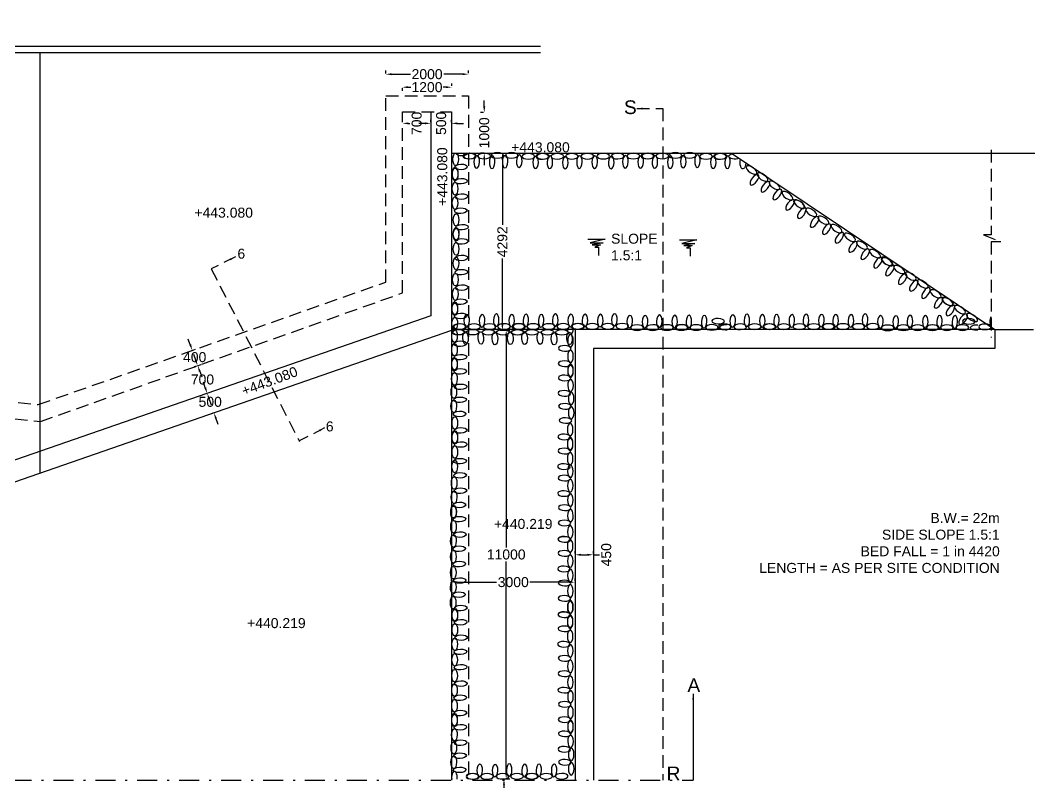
# Model space of a CAD drawing. Header units: metres. Extents: x 450 to 1815, y 479 to 860.
# Drawn here: x 1712.8 to 1763.6, y 744.1 to 782.3 of the extents above; entities that cross this region are included whole.
import ezdxf

# ---------------------------------------------------------------- set-up
doc = ezdxf.new("R2010")
doc.units = ezdxf.units.M
doc.header["$MEASUREMENT"] = 0
doc.linetypes.add('DASHDOT', pattern=[1, 0.5, -0.25, 0, -0.25])
doc.linetypes.add('HIDDEN', pattern=[9.525, 6.35, -3.175])
for name, color, linetype in [('DIMENSION', 255, 'Continuous'), ('DRAWING', 7, 'Continuous'), ('TEXT', 255, 'Continuous')]:
    doc.layers.add(name, color=color, linetype=linetype)
doc.styles.get("Standard").update_dxf_attribs({"font": 'arial.ttf'})
doc.dimstyles.get("Standard").update_dxf_attribs({"dimtxt": 0.5, "dimasz": 0.3, "dimexe": 0.18, "dimexo": 0.0625, "dimgap": 0.09, "dimtad": 0, "dimtih": 1, "dimtoh": 1, "dimdec": 4, "dimzin": 0, "dimdsep": 46, "dimtxsty": 'Standard', "dimcen": 0.09, "dimadec": 0, "dimazin": 0, "dimtfac": 1, "dimtdec": 4, "dimtofl": 0, "dimtmove": 0, "dimatfit": 3, "dimfxl": 1, "dimtolj": 1, "dimtzin": 0, "dimarcsym": 0})

# ---------------------------------------------------------------- blocks, each defined once
blk = doc.blocks.new('*D159')
at = {"layer": 'Defpoints', "color": 0, "ltscale": 0.1, "transparency": 16777216}
for p in [(1734.356, 754.161), (1740.546, 754.161), (1740.546, 754.161)]:
    blk.add_point(p, dxfattribs=at)
at = {"layer": 'DIMENSION', "color": 0, "lineweight": -2, "ltscale": 0.1, "transparency": 16777216}
for p, q in [((1734.356, 754.224), (1734.356, 754.341)), ((1740.546, 754.224), (1740.546, 754.341)), ((1734.656, 754.161), (1736.615, 754.161)), ((1740.246, 754.161), (1738.286, 754.161))]:
    blk.add_line(p, q, dxfattribs=at)
at = {"layer": 'DIMENSION', "color": 0, "ltscale": 0.1, "transparency": 16777216}
for points in [[(1734.656, 754.211), (1734.656, 754.111), (1734.356, 754.161)], [(1740.246, 754.211), (1740.246, 754.111), (1740.546, 754.161)]]:
    blk.add_solid(points, dxfattribs=at)
at = {"layer": 'DIMENSION', "color": 0, "ltscale": 0.1, "transparency": 16777216, "insert": (1737.451, 754.161), "char_height": 0.5, "attachment_point": 5}
blk.add_mtext('\\A1;3000', dxfattribs=at)
blk = doc.blocks.new('*D160')
at = {"layer": 'Defpoints', "color": 0, "ltscale": 0.1, "transparency": 16777216}
for p in [(1740.546, 755.532), (1741.465, 755.532), (1741.465, 755.532)]:
    blk.add_point(p, dxfattribs=at)
at = {"layer": 'DIMENSION', "color": 0, "lineweight": -2, "ltscale": 0.1, "transparency": 16777216}
for p, q in [((1740.546, 755.594), (1740.546, 755.712)), ((1741.465, 755.594), (1741.465, 755.712)), ((1740.846, 755.532), (1741.165, 755.532)), ((1741.465, 755.532), (1741.765, 755.532))]:
    blk.add_line(p, q, dxfattribs=at)
at = {"layer": 'DIMENSION', "color": 0, "ltscale": 0.1, "transparency": 16777216}
for points in [[(1740.846, 755.582), (1740.846, 755.482), (1740.546, 755.532)], [(1741.165, 755.582), (1741.165, 755.482), (1741.465, 755.532)]]:
    blk.add_solid(points, dxfattribs=at)
at = {"layer": 'DIMENSION', "color": 0, "ltscale": 0.1, "transparency": 16777216, "insert": (1742.11, 755.532), "char_height": 0.5, "attachment_point": 5, "rotation": 90}
blk.add_mtext('\\A1;450', dxfattribs=at)
blk = doc.blocks.new('*D161')
at = {"layer": 'Defpoints', "color": 0, "ltscale": 0.1, "transparency": 16777216}
for p in [(1736.709, 766.777), (1736.763, 744.312), (1737.096, 744.312)]:
    blk.add_point(p, dxfattribs=at)
at = {"layer": 'DIMENSION', "color": 0, "lineweight": -2, "ltscale": 0.1, "transparency": 16777216}
for p, q in [((1736.772, 766.777), (1737.276, 766.777)), ((1737.096, 766.477), (1737.096, 755.89)), ((1737.096, 744.612), (1737.096, 755.2)), ((1736.826, 744.312), (1737.276, 744.312))]:
    blk.add_line(p, q, dxfattribs=at)
at = {"layer": 'DIMENSION', "color": 0, "ltscale": 0.1, "transparency": 16777216}
for points in [[(1737.046, 766.477), (1737.146, 766.477), (1737.096, 766.777)], [(1737.046, 744.612), (1737.146, 744.612), (1737.096, 744.312)]]:
    blk.add_solid(points, dxfattribs=at)
at = {"layer": 'DIMENSION', "color": 0, "ltscale": 0.1, "transparency": 16777216, "insert": (1737.096, 755.545), "char_height": 0.5, "attachment_point": 5}
blk.add_mtext('\\A1;11000', dxfattribs=at)
blk = doc.blocks.new('*D162')
at = {"layer": 'Defpoints', "color": 0, "ltscale": 0.1, "transparency": 16777216}
for p in [(1736.854, 775.641), (1736.906, 775.641), (1736.709, 766.777)]:
    blk.add_point(p, dxfattribs=at)
at = {"layer": 'DIMENSION', "color": 0, "lineweight": -2, "ltscale": 0.1, "transparency": 16777216}
for p, q in [((1736.916, 775.641), (1737.086, 775.641)), ((1736.906, 775.341), (1736.906, 772.053)), ((1736.906, 767.077), (1736.906, 770.365)), ((1736.772, 766.777), (1737.086, 766.777))]:
    blk.add_line(p, q, dxfattribs=at)
at = {"layer": 'DIMENSION', "color": 0, "ltscale": 0.1, "transparency": 16777216}
for points in [[(1736.856, 775.341), (1736.956, 775.341), (1736.906, 775.641)], [(1736.856, 767.077), (1736.956, 767.077), (1736.906, 766.777)]]:
    blk.add_solid(points, dxfattribs=at)
at = {"layer": 'DIMENSION', "color": 0, "ltscale": 0.1, "transparency": 16777216, "insert": (1736.906, 771.209), "char_height": 0.5, "attachment_point": 5, "rotation": 90}
blk.add_mtext('\\A1;4292', dxfattribs=at)
blk = doc.blocks.new('*D163')
at = {"layer": 'Defpoints', "color": 0, "ltscale": 0.1, "transparency": 16777216}
for p in [(1731.901, 777.141), (1733.323, 777.141), (1733.323, 777.141)]:
    blk.add_point(p, dxfattribs=at)
at = {"layer": 'DIMENSION', "color": 0, "lineweight": -2, "ltscale": 0.1, "transparency": 16777216}
for p, q in [((1731.901, 777.203), (1731.901, 777.321)), ((1732.201, 777.141), (1732.266, 777.141)), ((1733.023, 777.141), (1732.957, 777.141)), ((1733.323, 777.203), (1733.323, 777.321))]:
    blk.add_line(p, q, dxfattribs=at)
at = {"layer": 'DIMENSION', "color": 0, "ltscale": 0.1, "transparency": 16777216}
for points in [[(1732.201, 777.191), (1732.201, 777.091), (1731.901, 777.141)], [(1733.023, 777.191), (1733.023, 777.091), (1733.323, 777.141)]]:
    blk.add_solid(points, dxfattribs=at)
at = {"layer": 'DIMENSION', "color": 0, "ltscale": 0.1, "transparency": 16777216, "insert": (1732.612, 777.141), "char_height": 0.5, "attachment_point": 5, "rotation": 90}
blk.add_mtext('\\A1;700', dxfattribs=at)
blk = doc.blocks.new('*D164')
at = {"layer": 'Defpoints', "color": 0, "ltscale": 0.1, "transparency": 16777216}
for p in [(1733.323, 777.141), (1734.356, 777.141), (1734.356, 777.141)]:
    blk.add_point(p, dxfattribs=at)
at = {"layer": 'DIMENSION', "color": 0, "lineweight": -2, "ltscale": 0.1, "transparency": 16777216}
for p, q in [((1733.023, 777.141), (1732.723, 777.141)), ((1733.323, 777.203), (1733.323, 777.321)), ((1734.356, 777.203), (1734.356, 777.321)), ((1734.656, 777.141), (1734.956, 777.141))]:
    blk.add_line(p, q, dxfattribs=at)
at = {"layer": 'DIMENSION', "color": 0, "ltscale": 0.1, "transparency": 16777216}
for points in [[(1733.023, 777.191), (1733.023, 777.091), (1733.323, 777.141)], [(1734.656, 777.191), (1734.656, 777.091), (1734.356, 777.141)]]:
    blk.add_solid(points, dxfattribs=at)
at = {"layer": 'DIMENSION', "color": 0, "ltscale": 0.1, "transparency": 16777216, "insert": (1733.839, 777.141), "char_height": 0.5, "attachment_point": 5, "rotation": 90}
blk.add_mtext('\\A1;500', dxfattribs=at)
blk = doc.blocks.new('*D165')
at = {"layer": 'Defpoints', "color": 0, "ltscale": 0.1, "transparency": 16777216}
for p in [(1736.028, 777.691), (1735.997, 775.641), (1736.058, 775.641)]:
    blk.add_point(p, dxfattribs=at)
at = {"layer": 'DIMENSION', "color": 0, "lineweight": -2, "ltscale": 0.1, "transparency": 16777216}
for p, q in [((1735.997, 777.991), (1735.997, 778.291)), ((1735.965, 777.691), (1735.817, 777.691)), ((1735.996, 775.641), (1735.817, 775.641)), ((1735.997, 775.341), (1735.997, 775.041))]:
    blk.add_line(p, q, dxfattribs=at)
at = {"layer": 'DIMENSION', "color": 0, "ltscale": 0.1, "transparency": 16777216}
for points in [[(1735.947, 777.991), (1736.047, 777.991), (1735.997, 777.691)], [(1735.947, 775.341), (1736.047, 775.341), (1735.997, 775.641)]]:
    blk.add_solid(points, dxfattribs=at)
at = {"layer": 'DIMENSION', "color": 0, "ltscale": 0.1, "transparency": 16777216, "insert": (1735.997, 776.666), "char_height": 0.5, "attachment_point": 5, "rotation": 90}
blk.add_mtext('\\A1;1000', dxfattribs=at)
blk = doc.blocks.new('*D166')
at = {"layer": 'Defpoints', "color": 0, "ltscale": 0.1, "transparency": 16777216}
for p in [(1731.881, 778.973), (1734.373, 778.952), (1734.373, 778.952)]:
    blk.add_point(p, dxfattribs=at)
at = {"layer": 'DIMENSION', "color": 0, "lineweight": -2, "ltscale": 0.1, "transparency": 16777216}
for p, q in [((1734.373, 779.014), (1734.373, 779.132)), ((1731.881, 778.911), (1731.881, 778.772)), ((1732.181, 778.952), (1732.315, 778.952)), ((1734.073, 778.952), (1733.939, 778.952))]:
    blk.add_line(p, q, dxfattribs=at)
at = {"layer": 'DIMENSION', "color": 0, "ltscale": 0.1, "transparency": 16777216}
for points in [[(1732.181, 779.002), (1732.181, 778.902), (1731.881, 778.952)], [(1734.073, 779.002), (1734.073, 778.902), (1734.373, 778.952)]]:
    blk.add_solid(points, dxfattribs=at)
at = {"layer": 'DIMENSION', "color": 0, "ltscale": 0.1, "transparency": 16777216, "insert": (1733.127, 778.952), "char_height": 0.5, "attachment_point": 5}
blk.add_mtext('\\A1;1200', dxfattribs=at)
blk = doc.blocks.new('*D167')
at = {"layer": 'Defpoints', "color": 0, "ltscale": 0.1, "transparency": 16777216}
for p in [(1735.208, 779.602), (1735.208, 779.597), (1731.061, 779.575)]:
    blk.add_point(p, dxfattribs=at)
at = {"layer": 'DIMENSION', "color": 0, "lineweight": -2, "ltscale": 0.1, "transparency": 16777216}
for p, q in [((1731.061, 779.638), (1731.061, 779.782)), ((1731.361, 779.602), (1732.294, 779.602)), ((1734.908, 779.602), (1733.974, 779.602)), ((1735.208, 779.66), (1735.208, 779.782))]:
    blk.add_line(p, q, dxfattribs=at)
at = {"layer": 'DIMENSION', "color": 0, "ltscale": 0.1, "transparency": 16777216}
for points in [[(1731.361, 779.652), (1731.361, 779.552), (1731.061, 779.602)], [(1734.908, 779.652), (1734.908, 779.552), (1735.208, 779.602)]]:
    blk.add_solid(points, dxfattribs=at)
at = {"layer": 'DIMENSION', "color": 0, "ltscale": 0.1, "transparency": 16777216, "insert": (1733.134, 779.602), "char_height": 0.5, "attachment_point": 5}
blk.add_mtext('\\A1;2000', dxfattribs=at)
blk = doc.blocks.new('*D168')
at = {"layer": 'Defpoints', "color": 0, "ltscale": 0.1, "transparency": 16777216}
for p in [(1721.308, 765.75), (1721.58, 764.981), (1721.643, 765.004)]:
    blk.add_point(p, dxfattribs=at)
at = {"layer": 'DIMENSION', "color": 0, "lineweight": -2, "ltscale": 0.1, "transparency": 16777216}
for p, q in [((1721.269, 766.055), (1721.169, 766.338)), ((1721.366, 765.771), (1721.539, 765.832)), ((1721.639, 765.002), (1721.812, 765.064)), ((1721.743, 764.721), (1721.843, 764.438))]:
    blk.add_line(p, q, dxfattribs=at)
at = {"layer": 'DIMENSION', "color": 0, "ltscale": 0.1, "transparency": 16777216}
for points in [[(1721.316, 766.072), (1721.222, 766.038), (1721.37, 765.772)], [(1721.79, 764.738), (1721.696, 764.704), (1721.643, 765.004)]]:
    blk.add_solid(points, dxfattribs=at)
at = {"layer": 'DIMENSION', "color": 0, "ltscale": 0.1, "transparency": 16777216, "insert": (1721.492, 765.428), "char_height": 0.5, "attachment_point": 5}
blk.add_mtext('\\A1;400', dxfattribs=at)
blk = doc.blocks.new('*D169')
at = {"layer": 'Defpoints', "color": 0, "ltscale": 0.1, "transparency": 16777216}
for p in [(1721.639, 765.002), (1722.12, 763.615), (1722.12, 763.615)]:
    blk.add_point(p, dxfattribs=at)
at = {"layer": 'DIMENSION', "color": 0, "lineweight": -2, "ltscale": 0.1, "transparency": 16777216}
for p, q in [((1721.541, 765.286), (1721.443, 765.569)), ((1721.58, 764.982), (1721.469, 764.943)), ((1722.061, 763.595), (1721.95, 763.556)), ((1722.218, 763.332), (1722.317, 763.048))]:
    blk.add_line(p, q, dxfattribs=at)
at = {"layer": 'DIMENSION', "color": 0, "ltscale": 0.1, "transparency": 16777216}
for points in [[(1721.588, 765.302), (1721.494, 765.269), (1721.639, 765.002)], [(1722.266, 763.348), (1722.171, 763.315), (1722.12, 763.615)]]:
    blk.add_solid(points, dxfattribs=at)
at = {"layer": 'DIMENSION', "color": 0, "ltscale": 0.1, "transparency": 16777216, "insert": (1721.88, 764.309), "char_height": 0.5, "attachment_point": 5}
blk.add_mtext('\\A1;700', dxfattribs=at)
blk = doc.blocks.new('*D170')
at = {"layer": 'Defpoints', "color": 0, "ltscale": 0.1, "transparency": 16777216}
for p in [(1722.12, 763.615), (1722.458, 762.639), (1722.458, 762.639)]:
    blk.add_point(p, dxfattribs=at)
at = {"layer": 'DIMENSION', "color": 0, "lineweight": -2, "ltscale": 0.1, "transparency": 16777216}
for p, q in [((1722.022, 763.899), (1721.924, 764.182)), ((1722.061, 763.595), (1721.95, 763.556)), ((1722.399, 762.619), (1722.288, 762.58)), ((1722.557, 762.356), (1722.655, 762.072))]:
    blk.add_line(p, q, dxfattribs=at)
at = {"layer": 'DIMENSION', "color": 0, "ltscale": 0.1, "transparency": 16777216}
for points in [[(1722.069, 763.915), (1721.975, 763.882), (1722.12, 763.615)], [(1722.604, 762.372), (1722.509, 762.339), (1722.458, 762.639)]]:
    blk.add_solid(points, dxfattribs=at)
at = {"layer": 'DIMENSION', "color": 0, "ltscale": 0.1, "transparency": 16777216, "insert": (1722.268, 763.19), "char_height": 0.5, "attachment_point": 5}
blk.add_mtext('\\A1;500', dxfattribs=at)
blk = doc.blocks.new('*D172')
at = {"layer": 'Defpoints', "color": 0, "ltscale": 0.1, "transparency": 16777216}
for p in [(1736.763, 744.312), (1736.985, 744.312), (1736.763, 721.551)]:
    blk.add_point(p, dxfattribs=at)
at = {"layer": 'DIMENSION', "color": 0, "lineweight": -2, "ltscale": 0.1, "transparency": 16777216}
for p, q in [((1736.826, 744.312), (1737.165, 744.312)), ((1736.985, 744.012), (1736.985, 733.277)), ((1736.985, 721.851), (1736.985, 732.586)), ((1736.826, 721.551), (1737.165, 721.551))]:
    blk.add_line(p, q, dxfattribs=at)
at = {"layer": 'DIMENSION', "color": 0, "ltscale": 0.1, "transparency": 16777216}
for points in [[(1736.935, 744.012), (1737.035, 744.012), (1736.985, 744.312)], [(1736.935, 721.851), (1737.035, 721.851), (1736.985, 721.551)]]:
    blk.add_solid(points, dxfattribs=at)
at = {"layer": 'DIMENSION', "color": 0, "ltscale": 0.1, "transparency": 16777216, "insert": (1736.985, 732.932), "char_height": 0.5, "attachment_point": 5}
blk.add_mtext('\\A1;11000', dxfattribs=at)

msp = doc.modelspace()

# ---------------------------------------------------------------- linework, layer by layer
at = {"layer": 'DRAWING', "ltscale": 0.1}
for points in [[(1738.81122, 780.99213), (1665.53539, 780.99213), (1665.53539, 780.22176), (1665.26627, 782.30283), (1665.26627, 781.10622), (1639.34507, 781.10622), (1615.53334, 781.10622), (1586.25415, 781.10622)], [(1738.81122, 780.66851), (1665.53539, 780.66851), (1665.53539, 779.89814), (1665.26627, 781.9792), (1665.26627, 780.78259), (1639.34507, 780.78259), (1615.53334, 780.78259), (1586.25415, 780.78259)], [(1713.75493, 759.62275), (1713.75493, 780.66851)], [(1734.35551, 777.71016), (1734.35551, 766.76254), (1708.78952, 757.90183)], [(1733.32268, 777.71016), (1733.32268, 767.49768), (1708.78952, 758.99493)], [(1734.35551, 775.64139), (1763.57381, 775.64139)], [(1748.3823, 775.64139), (1761.57972, 766.8128), (1734.35551, 766.8128)], [(1741.18442, 771.33902), (1742.053, 771.33902), (1741.30197, 771.16289), (1741.9485, 771.16289), (1741.39992, 771.05199), (1741.82443, 771.05199), (1741.53054, 770.94762), (1741.71993, 770.94762), (1741.71993, 770.53013)], [(1745.77704, 771.30359), (1746.64562, 771.30359), (1745.89459, 771.12746), (1746.54112, 771.12746), (1745.99254, 771.01656), (1746.41705, 771.01656), (1746.12316, 770.91219), (1746.31256, 770.91219), (1746.31256, 770.4947)], [(1734.35551, 766.76254), (1734.35551, 744.25039)], [(1740.54603, 766.8128), (1740.54603, 744.25039)], [(1761.57972, 766.8128), (1761.57972, 765.86165), (1741.46467, 765.86165), (1741.46467, 744.25039)], [(1761.57972, 766.8128), (1763.50919, 766.8128)]]:
    msp.add_lwpolyline(points, dxfattribs=at)
at = {"layer": 'DRAWING', "linetype": 'HIDDEN', "ltscale": 0.1}
for points in [[(1704.87715, 759.51983), (1704.87715, 763.5276), (1708.86401, 763.5276), (1713.65636, 763.05313), (1731.06135, 769.18846), (1731.06135, 778.51204), (1735.20761, 778.51204), (1735.20761, 744.25039)], [(1731.90066, 768.6451), (1731.90066, 777.71016), (1734.35551, 777.71016)], [(1761.3893, 775.8109), (1761.3893, 771.55064), (1761.00872, 771.55064), (1761.8769, 771.21461), (1761.39504, 771.21461), (1761.39504, 766.40874)], [(1705.48078, 762.70965), (1708.68896, 762.70965), (1713.76953, 762.20867), (1731.90066, 768.6451)]]:
    msp.add_lwpolyline(points, dxfattribs=at)
at = {"layer": 'DRAWING', "linetype": 'DASHDOT', "ltscale": 2}
msp.add_lwpolyline([(1569.51609, 744.25039), (1746.46946, 744.25039)], dxfattribs=at)
at = {"layer": 'DRAWING'}
for centre, major_axis in [((1734.56623, 775.34052), (0.00119, 0.31528)), ((1734.83424, 774.9562), (0.3151, 0.01082)), ((1734.53789, 774.58393), (0.00119, 0.31528)), ((1734.53897, 774.62229), (0.00119, 0.31528)), ((1734.53612, 773.86632), (0.00119, 0.31528)), ((1734.53617, 773.86632), (0.00119, 0.31528)), ((1734.83119, 774.24558), (0.3151, 0.01082)), ((1734.84974, 773.47189), (0.3151, 0.01082)), ((1734.53345, 773.14579), (0.00119, 0.31528)), ((1734.58577, 772.30736), (0.00119, 0.31528)), ((1734.82099, 772.76295), (0.3151, 0.01082)), ((1734.88267, 771.94108), (0.3151, 0.01082)), ((1734.58632, 771.5688), (0.00119, 0.31528)), ((1734.58741, 771.60716), (0.00119, 0.31528)), ((1734.58455, 770.8512), (0.00119, 0.31528)), ((1734.87962, 771.23046), (0.3151, 0.01082)), ((1734.58183, 770.13066), (0.00119, 0.31528)), ((1734.85072, 770.40003), (0.3151, 0.01082)), ((1734.5526, 769.31015), (0.00119, 0.31528)), ((1734.84767, 769.68941), (0.3151, 0.01082)), ((1734.86617, 768.91572), (0.3151, 0.01082)), ((1734.54988, 768.58961), (0.00119, 0.31528)), ((1734.52153, 767.83302), (0.00119, 0.31528)), ((1734.52262, 767.87138), (0.00119, 0.31528)), ((1734.81788, 768.2053), (0.3151, 0.01082)), ((1734.51976, 767.11541), (0.00119, 0.31528)), ((1734.81483, 767.49467), (0.3151, 0.01082)), ((1734.5077, 766.48564), (0.00119, 0.31528)), ((1734.68563, 766.68147), (0.31528, -0.00119)), ((1734.72227, 766.68039), (0.31528, -0.00119)), ((1735.05791, 766.38512), (0.01082, -0.3151)), ((1735.42419, 766.68202), (0.31528, -0.00119)), ((1735.82485, 766.39151), (0.01082, -0.3151)), ((1736.20769, 766.67906), (0.31528, -0.00119)), ((1736.53379, 766.36277), (0.01082, -0.3151)), ((1736.92822, 766.67633), (0.31528, -0.00119)), ((1737.30748, 766.38126), (0.01082, -0.3151)), ((1737.64583, 766.67456), (0.31528, -0.00119)), ((1737.68419, 766.67348), (0.31528, -0.00119)), ((1738.01811, 766.37822), (0.01082, -0.3151)), ((1738.38439, 766.67512), (0.31528, -0.00119)), ((1738.78505, 766.38461), (0.01082, -0.3151)), ((1739.16789, 766.67215), (0.31528, -0.00119)), ((1739.49399, 766.35586), (0.01082, -0.3151)), ((1739.88842, 766.66943), (0.31528, -0.00119)), ((1740.26768, 766.37436), (0.01082, -0.3151)), ((1734.50474, 765.796), (0.00119, 0.31528)), ((1734.79525, 766.10281), (0.3151, 0.01082)), ((1734.50529, 765.05744), (0.00119, 0.31528)), ((1734.50638, 765.0958), (0.00119, 0.31528)), ((1734.80164, 765.42972), (0.3151, 0.01082)), ((1734.7986, 764.7191), (0.3151, 0.01082)), ((1734.50352, 764.33984), (0.00119, 0.31528)), ((1734.47291, 763.68917), (0.00119, 0.31528)), ((1734.81709, 763.94541), (0.3151, 0.01082)), ((1734.78648, 763.29474), (0.3151, 0.01082)), ((1734.47019, 762.96863), (0.00119, 0.31528)), ((1734.52251, 762.13021), (0.00119, 0.31528)), ((1734.75773, 762.5858), (0.3151, 0.01082)), ((1734.81941, 761.76393), (0.3151, 0.01082)), ((1734.52306, 761.39165), (0.00119, 0.31528)), ((1734.52415, 761.43001), (0.00119, 0.31528)), ((1734.52129, 760.67404), (0.00119, 0.31528)), ((1734.81636, 761.0533), (0.3151, 0.01082)), ((1734.78746, 760.22288), (0.3151, 0.01082)), ((1734.51857, 759.95351), (0.00119, 0.31528)), ((1734.48934, 759.133), (0.00119, 0.31528)), ((1734.78441, 759.51225), (0.3151, 0.01082)), ((1734.80291, 758.73857), (0.3151, 0.01082)), ((1734.48662, 758.41246), (0.00119, 0.31528)), ((1734.45827, 757.65586), (0.00119, 0.31528)), ((1734.45936, 757.69422), (0.00119, 0.31528)), ((1734.75462, 758.02814), (0.3151, 0.01082)), ((1734.4565, 756.93826), (0.00119, 0.31528)), ((1734.75157, 757.31752), (0.3151, 0.01082)), ((1734.45378, 756.21772), (0.00119, 0.31528)), ((1734.77007, 756.54383), (0.3151, 0.01082)), ((1734.45082, 755.43423), (0.00119, 0.31528)), ((1734.74132, 755.83489), (0.3151, 0.01082)), ((1734.74772, 755.06794), (0.3151, 0.01082)), ((1734.44564, 754.63748), (0.00119, 0.31528)), ((1734.44292, 753.91694), (0.00119, 0.31528)), ((1734.75921, 754.24305), (0.3151, 0.01082)), ((1734.73046, 753.53411), (0.3151, 0.01082)), ((1734.43995, 753.13345), (0.00119, 0.31528)), ((1734.52306, 752.49199), (0.00119, 0.31528)), ((1734.52415, 752.53035), (0.00119, 0.31528)), ((1734.81941, 752.86427), (0.3151, 0.01082)), ((1734.81636, 752.15365), (0.3151, 0.01082)), ((1734.52129, 751.77439), (0.00119, 0.31528)), ((1734.51857, 751.05385), (0.00119, 0.31528)), ((1734.83486, 751.37996), (0.3151, 0.01082)), ((1734.80611, 750.67102), (0.3151, 0.01082)), ((1734.51561, 750.27036), (0.00119, 0.31528)), ((1734.51043, 749.47361), (0.00119, 0.31528)), ((1734.81251, 749.90407), (0.3151, 0.01082)), ((1734.824, 749.07918), (0.3151, 0.01082)), ((1734.5077, 748.75307), (0.00119, 0.31528)), ((1734.50474, 747.96958), (0.00119, 0.31528)), ((1734.79525, 748.37023), (0.3151, 0.01082)), ((1734.50638, 747.26937), (0.00119, 0.31528)), ((1734.80164, 747.60329), (0.3151, 0.01082)), ((1734.50529, 747.23101), (0.00119, 0.31528)), ((1734.50352, 746.51341), (0.00119, 0.31528)), ((1734.7986, 746.89267), (0.3151, 0.01082)), ((1734.47291, 745.86274), (0.00119, 0.31528)), ((1734.81709, 746.11898), (0.3151, 0.01082)), ((1734.78648, 745.46831), (0.3151, 0.01082)), ((1734.47019, 745.1422), (0.00119, 0.31528)), ((1734.75773, 744.75937), (0.3151, 0.01082))]:
    msp.add_ellipse(centre, major_axis=major_axis, ratio=0.44187519, dxfattribs=at)
for centre, major_axis, start_param, end_param in [((1734.88252, 775.66663), (0.3151, 0.01082), 3.24570575, 6.02393308), ((1734.50238, 744.36964), (0.00119, 0.31528), 4.46402973, 8.10568114)]:
    msp.add_ellipse(centre, major_axis=major_axis, ratio=0.44187519, start_param=start_param, end_param=end_param, dxfattribs=at)
at = {"layer": 'DRAWING', "extrusion": (0, 0, -1)}
for centre, major_axis in [((1735.24189, 775.50163), (-0.31528, -0.00119)), ((1735.28025, 775.50271), (-0.31528, -0.00119)), ((1735.61859, 775.20941), (-0.01082, -0.3151)), ((1735.99785, 775.50449), (-0.31528, -0.00119)), ((1736.64852, 775.5351), (-0.31528, -0.00119)), ((1737.04295, 775.22153), (-0.01082, -0.3151)), ((1737.36906, 775.53782), (-0.31528, -0.00119)), ((1737.7519, 775.25028), (-0.01082, -0.3151)), ((1738.20748, 775.4855), (-0.31528, -0.00119)), ((1738.90768, 775.48386), (-0.31528, -0.00119)), ((1738.94604, 775.48495), (-0.31528, -0.00119)), ((1739.66365, 775.48672), (-0.31528, -0.00119)), ((1740.38418, 775.48944), (-0.31528, -0.00119)), ((1740.76702, 775.2019), (-0.01082, -0.3151)), ((1741.16768, 775.4924), (-0.31528, -0.00119)), ((1741.96443, 775.49758), (-0.31528, -0.00119)), ((1742.68496, 775.50031), (-0.31528, -0.00119)), ((1743.0678, 775.21276), (-0.01082, -0.3151)), ((1743.46846, 775.50327), (-0.31528, -0.00119)), ((1743.83474, 775.20637), (-0.01082, -0.3151)), ((1744.16866, 775.50163), (-0.31528, -0.00119)), ((1744.20702, 775.50271), (-0.31528, -0.00119)), ((1744.54537, 775.20941), (-0.01082, -0.3151)), ((1744.92463, 775.50449), (-0.31528, -0.00119)), ((1745.5753, 775.5351), (-0.31528, -0.00119)), ((1745.96973, 775.22153), (-0.01082, -0.3151)), ((1746.29583, 775.53782), (-0.31528, -0.00119)), ((1746.67867, 775.25028), (-0.01082, -0.3151)), ((1747.10714, 775.4855), (-0.31528, -0.00119)), ((1747.80734, 775.48386), (-0.31528, -0.00119)), ((1747.8457, 775.48495), (-0.31528, -0.00119)), ((1736.39228, 775.19092), (-0.01082, -0.3151)), ((1738.57377, 775.1886), (-0.01082, -0.3151)), ((1739.28439, 775.19165), (-0.01082, -0.3151)), ((1740.05808, 775.17315), (-0.01082, -0.3151)), ((1741.53396, 775.1955), (-0.01082, -0.3151)), ((1742.35886, 775.18401), (-0.01082, -0.3151)), ((1745.31906, 775.19092), (-0.01082, -0.3151)), ((1747.47342, 775.1886), (-0.01082, -0.3151)), ((1748.18404, 775.19165), (-0.01082, -0.3151)), ((1749.39128, 774.79884), (-0.2585, 0.18051)), ((1749.53332, 774.31539), (-0.19023, -0.25143)), ((1749.94097, 774.44934), (-0.2585, 0.18051)), ((1750.08301, 773.96589), (-0.19023, -0.25143)), ((1750.53173, 774.03681), (-0.2585, 0.18051)), ((1750.67927, 773.58131), (-0.19023, -0.25143)), ((1751.18721, 773.51142), (-0.2585, 0.18051)), ((1751.31583, 773.0578), (-0.19023, -0.25143)), ((1751.75884, 773.10703), (-0.2585, 0.18051)), ((1751.79083, 773.08584), (-0.2585, 0.18051)), ((1751.90568, 772.64387), (-0.18161, -0.25772)), ((1752.38461, 772.68307), (-0.26446, 0.17166)), ((1752.54291, 772.2047), (-0.18161, -0.25772)), ((1752.98899, 772.29076), (-0.26446, 0.17166)), ((1753.15184, 771.84051), (-0.18161, -0.25772)), ((1753.64617, 771.86417), (-0.26446, 0.17166)), ((1753.79006, 771.41516), (-0.18161, -0.25772)), ((1754.31566, 771.43218), (-0.26446, 0.17166)), ((1754.47397, 770.95381), (-0.18161, -0.25772)), ((1754.92004, 771.03987), (-0.26446, 0.17166)), ((1755.0829, 770.58962), (-0.18161, -0.25772)), ((1755.57723, 770.61328), (-0.26446, 0.17166)), ((1755.72112, 770.16427), (-0.18161, -0.25772)), ((1756.16221, 770.22846), (-0.26446, 0.17166)), ((1756.1949, 770.20836), (-0.26446, 0.17166)), ((1756.31738, 769.77766), (-0.18161, -0.25772)), ((1756.7963, 769.81686), (-0.26446, 0.17166)), ((1756.95461, 769.33848), (-0.18161, -0.25772)), ((1757.35749, 769.48614), (-0.26446, 0.17166)), ((1757.5158, 769.00777), (-0.18161, -0.25772)), ((1757.96187, 769.09383), (-0.26446, 0.17166)), ((1758.12473, 768.64359), (-0.18161, -0.25772)), ((1758.61205, 768.60576), (-0.26446, 0.17166)), ((1758.75594, 768.15675), (-0.18161, -0.25772)), ((1759.19703, 768.22094), (-0.26446, 0.17166)), ((1759.22972, 768.20084), (-0.26446, 0.17166)), ((1759.3522, 767.77014), (-0.18161, -0.25772)), ((1759.83112, 767.80934), (-0.26446, 0.17166)), ((1735.12048, 767.25501), (0.01082, 0.3151)), ((1735.88743, 767.24862), (0.01082, 0.3151)), ((1736.59637, 767.27736), (0.01082, 0.3151)), ((1737.37006, 767.25887), (0.01082, 0.3151)), ((1738.08068, 767.26192), (0.01082, 0.3151)), ((1738.84763, 767.25552), (0.01082, 0.3151)), ((1739.55657, 767.28427), (0.01082, 0.3151)), ((1740.33026, 767.26577), (0.01082, 0.3151)), ((1741.0426, 767.26882), (0.01082, 0.3151)), ((1741.80955, 767.26243), (0.01082, 0.3151)), ((1742.51849, 767.29118), (0.01082, 0.3151)), ((1743.28729, 767.20718), (0.01082, 0.3151)), ((1744.05424, 767.20079), (0.01082, 0.3151)), ((1744.76318, 767.22953), (0.01082, 0.3151)), ((1745.53687, 767.21104), (0.01082, 0.3151)), ((1746.24749, 767.21408), (0.01082, 0.3151)), ((1747.01444, 767.20769), (0.01082, 0.3151)), ((1748.44469, 767.24017), (0.01082, 0.3151)), ((1749.15363, 767.26892), (0.01082, 0.3151)), ((1749.92732, 767.25042), (0.01082, 0.3151)), ((1750.63794, 767.25347), (0.01082, 0.3151)), ((1751.40489, 767.24707), (0.01082, 0.3151)), ((1752.11383, 767.27582), (0.01082, 0.3151)), ((1752.88752, 767.25732), (0.01082, 0.3151)), ((1753.59986, 767.26038), (0.01082, 0.3151)), ((1754.3668, 767.25398), (0.01082, 0.3151)), ((1755.07575, 767.28273), (0.01082, 0.3151)), ((1755.84455, 767.19873), (0.01082, 0.3151)), ((1756.6115, 767.19234), (0.01082, 0.3151)), ((1757.32044, 767.22109), (0.01082, 0.3151)), ((1758.09413, 767.20259), (0.01082, 0.3151)), ((1758.80475, 767.20564), (0.01082, 0.3151)), ((1759.5717, 767.19924), (0.01082, 0.3151)), ((1759.98943, 767.33097), (-0.18161, -0.25772)), ((1760.4355, 767.41703), (-0.26446, 0.17166)), ((1734.74821, 766.95866), (0.31528, 0.00119)), ((1734.78485, 766.95975), (0.31528, 0.00119)), ((1735.48677, 766.95811), (0.31528, 0.00119)), ((1736.27027, 766.96107), (0.31528, 0.00119)), ((1736.9908, 766.9638), (0.31528, 0.00119)), ((1737.70841, 766.96557), (0.31528, 0.00119)), ((1737.74677, 766.96665), (0.31528, 0.00119)), ((1738.44697, 766.96501), (0.31528, 0.00119)), ((1739.23046, 766.96798), (0.31528, 0.00119)), ((1739.951, 766.9707), (0.31528, 0.00119)), ((1740.67032, 766.97247), (0.31528, 0.00119)), ((1740.70697, 766.97356), (0.31528, 0.00119)), ((1741.40889, 766.97192), (0.31528, 0.00119)), ((1742.19238, 766.97488), (0.31528, 0.00119)), ((1742.91292, 766.97761), (0.31528, 0.00119)), ((1743.65358, 766.91028), (0.31528, 0.00119)), ((1744.43708, 766.91324), (0.31528, 0.00119)), ((1745.15761, 766.91596), (0.31528, 0.00119)), ((1745.87522, 766.91773), (0.31528, 0.00119)), ((1745.91358, 766.91882), (0.31528, 0.00119)), ((1746.61378, 766.91718), (0.31528, 0.00119)), ((1747.39728, 766.92014), (0.31528, 0.00119)), ((1747.71469, 767.23321), (-0.3151, 0.01082)), ((1748.04403, 766.94966), (0.31528, 0.00119)), ((1748.82752, 766.95263), (0.31528, 0.00119)), ((1749.54806, 766.95535), (0.31528, 0.00119)), ((1750.26566, 766.95712), (0.31528, 0.00119)), ((1750.30402, 766.95821), (0.31528, 0.00119)), ((1751.00423, 766.95657), (0.31528, 0.00119)), ((1751.78772, 766.95953), (0.31528, 0.00119)), ((1752.50826, 766.96225), (0.31528, 0.00119)), ((1753.22758, 766.96403), (0.31528, 0.00119)), ((1753.26422, 766.96511), (0.31528, 0.00119)), ((1753.96615, 766.96348), (0.31528, 0.00119)), ((1754.74964, 766.96644), (0.31528, 0.00119)), ((1755.47018, 766.96916), (0.31528, 0.00119)), ((1756.21084, 766.90183), (0.31528, 0.00119)), ((1756.99433, 766.90479), (0.31528, 0.00119)), ((1757.71487, 766.90752), (0.31528, 0.00119)), ((1758.43247, 766.90929), (0.31528, 0.00119)), ((1758.47083, 766.91037), (0.31528, 0.00119)), ((1759.17104, 766.90874), (0.31528, 0.00119)), ((1759.95453, 766.9117), (0.31528, 0.00119)), ((1760.27195, 767.22476), (-0.3151, 0.01082)), ((1761.08399, 766.94966), (0.31528, 0.00119)), ((1740.31648, 766.25112), (-0.00119, 0.31528)), ((1740.02893, 765.86828), (-0.3151, 0.01082)), ((1740.31944, 765.46763), (-0.00119, 0.31528)), ((1740.02254, 765.10134), (-0.3151, 0.01082)), ((1740.3178, 764.76742), (-0.00119, 0.31528)), ((1740.31889, 764.72906), (-0.00119, 0.31528)), ((1740.02559, 764.39072), (-0.3151, 0.01082)), ((1740.32066, 764.01146), (-0.00119, 0.31528)), ((1740.00709, 763.61703), (-0.3151, 0.01082)), ((1740.35127, 763.36079), (-0.00119, 0.31528)), ((1740.0377, 762.96636), (-0.3151, 0.01082)), ((1740.35399, 762.64025), (-0.00119, 0.31528)), ((1740.06645, 762.25742), (-0.3151, 0.01082)), ((1740.30167, 761.80183), (-0.00119, 0.31528)), ((1740.00477, 761.43555), (-0.3151, 0.01082)), ((1740.30003, 761.10163), (-0.00119, 0.31528)), ((1740.30112, 761.06327), (-0.00119, 0.31528)), ((1740.00782, 760.72492), (-0.3151, 0.01082)), ((1740.30289, 760.34566), (-0.00119, 0.31528)), ((1739.98932, 759.95123), (-0.3151, 0.01082)), ((1740.3076, 759.71201), (-0.00119, 0.31528)), ((1740.0143, 759.37366), (-0.3151, 0.01082)), ((1740.30937, 758.9944), (-0.00119, 0.31528)), ((1739.9958, 758.59997), (-0.3151, 0.01082)), ((1740.31209, 758.27387), (-0.00119, 0.31528)), ((1740.02455, 757.89103), (-0.3151, 0.01082)), ((1740.31505, 757.49037), (-0.00119, 0.31528)), ((1740.01815, 757.12409), (-0.3151, 0.01082)), ((1740.30491, 756.67637), (-0.00119, 0.31528)), ((1740.00666, 756.29919), (-0.3151, 0.01082)), ((1740.00801, 756.31009), (-0.3151, 0.01082)), ((1740.30327, 755.97617), (-0.00119, 0.31528)), ((1740.01106, 755.59947), (-0.3151, 0.01082)), ((1740.30613, 755.22021), (-0.00119, 0.31528)), ((1739.99256, 754.82578), (-0.3151, 0.01082)), ((1740.30885, 754.49967), (-0.00119, 0.31528)), ((1740.02131, 754.11683), (-0.3151, 0.01082)), ((1740.31181, 753.71617), (-0.00119, 0.31528)), ((1740.01491, 753.34989), (-0.3151, 0.01082)), ((1740.30167, 752.90218), (-0.00119, 0.31528)), ((1740.31699, 752.91943), (-0.00119, 0.31528)), ((1740.00342, 752.525), (-0.3151, 0.01082)), ((1740.00477, 752.53589), (-0.3151, 0.01082)), ((1740.30003, 752.20197), (-0.00119, 0.31528)), ((1740.30112, 752.16361), (-0.00119, 0.31528)), ((1740.00782, 751.82527), (-0.3151, 0.01082)), ((1740.30289, 751.44601), (-0.00119, 0.31528)), ((1739.98932, 751.05158), (-0.3151, 0.01082)), ((1740.30561, 750.72547), (-0.00119, 0.31528)), ((1740.01807, 750.34264), (-0.3151, 0.01082)), ((1740.30858, 749.94198), (-0.00119, 0.31528)), ((1740.01167, 749.57569), (-0.3151, 0.01082)), ((1740.31375, 749.14523), (-0.00119, 0.31528)), ((1740.00019, 748.7508), (-0.3151, 0.01082)), ((1740.31648, 748.42469), (-0.00119, 0.31528)), ((1740.02893, 748.04186), (-0.3151, 0.01082)), ((1740.31944, 747.6412), (-0.00119, 0.31528)), ((1740.02254, 747.27491), (-0.3151, 0.01082)), ((1740.3178, 746.94099), (-0.00119, 0.31528)), ((1740.31889, 746.90263), (-0.00119, 0.31528)), ((1740.02559, 746.56429), (-0.3151, 0.01082)), ((1740.32066, 746.18503), (-0.00119, 0.31528)), ((1740.00709, 745.7906), (-0.3151, 0.01082)), ((1740.35127, 745.53436), (-0.00119, 0.31528)), ((1735.77077, 744.72763), (0.01082, 0.3151)), ((1736.53772, 744.72123), (0.01082, 0.3151)), ((1737.24666, 744.74998), (0.01082, 0.3151)), ((1738.02035, 744.73148), (0.01082, 0.3151)), ((1738.73097, 744.73453), (0.01082, 0.3151)), ((1739.49792, 744.72813), (0.01082, 0.3151)), ((1740.0377, 745.13993), (-0.3151, 0.01082)), ((1740.35399, 744.81382), (-0.00119, 0.31528)), ((1735.39849, 744.43128), (0.31528, 0.00119)), ((1735.43514, 744.43236), (0.31528, 0.00119)), ((1736.13706, 744.43072), (0.31528, 0.00119)), ((1736.92055, 744.43369), (0.31528, 0.00119)), ((1737.64109, 744.43641), (0.31528, 0.00119)), ((1738.35869, 744.43818), (0.31528, 0.00119)), ((1738.39705, 744.43927), (0.31528, 0.00119)), ((1739.09726, 744.43763), (0.31528, 0.00119)), ((1739.88075, 744.44059), (0.31528, 0.00119))]:
    msp.add_ellipse(centre, major_axis=major_axis, ratio=0.44187519, dxfattribs=at)
for centre, major_axis, start_param, end_param in [((1748.5633, 775.48672), (-0.31528, -0.00119), 3.99953148, 7.40684421), ((1748.95773, 775.17315), (-0.01082, -0.3151), 4.72805792, 8.37341636), ((1761.48464, 767.24017), (0.01082, 0.3151), 3.76057427, 5.50906456), ((1748.11781, 766.92287), (0.31528, 0.00119), 1.40047743, 4.88604813), ((1760.67507, 766.91442), (0.31528, 0.00119), 1.40047743, 4.88604813), ((1740.31375, 766.8778), (-0.00119, 0.31528), 1.67274621, 4.61377935)]:
    msp.add_ellipse(centre, major_axis=major_axis, ratio=0.44187519, start_param=start_param, end_param=end_param, dxfattribs=at)

# ---------------------------------------------------------------- texts
at = {"layer": 'TEXT'}
for s, p in [('S', (1742.99602, 777.60601)), ('R', (1745.13017, 744.24056))]:
    msp.add_text(s, height=0.6875, dxfattribs=at).set_placement(p)
for s, insert, char_height, width, attachment_point in [('  +443.080', (1736.95957, 776.19354), 0.5, 10.2593451, 1), ('  +443.080', (1721.08965, 772.9191), 0.5, 10.2593451, 1), ('SLOPE\\P1.5:1', (1742.35131, 771.61324), 0.5, 2.2969509, 1), ('6', (1723.63197, 770.86392), 0.5, 10.2593451, 1), ('6', (1728.061, 762.21207), 0.5, 10.2593451, 1), ('  +440.219', (1736.09473, 757.32814), 0.5, 10.2593451, 1), ('B.W.= 22m\\PSIDE SLOPE 1.5:1\\PBED FALL = 1 in 4420\\PLENGTH = AS PER SITE CONDITION', (1761.82211, 757.62528), 0.5, 12.5896853, 3), ('  +440.219', (1723.7295, 752.36073), 0.5, 10.2593451, 1), ('A', (1746.1755, 749.34419), 0.6875, 10.2593451, 1)]:
    msp.add_mtext(s, dxfattribs=dict(at, insert=insert, char_height=char_height, width=width, attachment_point=attachment_point))
at = {"layer": 'TEXT', "char_height": 0.5, "width": 10.2593451, "attachment_point": 1}
for insert, rotation in [((1733.64206, 772.61818), 90), ((1723.41928, 763.81383), 20.577592)]:
    msp.add_mtext('  +443.080', dxfattribs=dict(at, insert=insert, rotation=rotation))

# ---------------------------------------------------------------- dimensions: what is measured, and where the dimension line sits
at = {"layer": 'DIMENSION', "ltscale": 0.1}
for base, p1, p2, text, picture, middle in [((1735.20761, 779.60249), (1731.06135, 779.57543), (1735.20761, 779.59708), '2000', '*D167', (1733.13448, 779.60249)), ((1734.37304, 778.9516), (1731.88073, 778.97325), (1734.37304, 778.9516), '1200', '*D166', (1733.12689, 778.9516)), ((1740.54603, 754.16109), (1734.35551, 754.16109), (1740.54603, 754.16109), '3000', '*D159', (1737.45077, 754.16109))]:
    dim = msp.add_linear_dim(base=base, p1=p1, p2=p2, text=text, dimstyle='Standard', dxfattribs=at)
    dim.commit()
    dim.dimension.update_dxf_attribs({"geometry": picture, "text_midpoint": middle})
for base, p1, p2, text, picture, middle in [((1735.99733, 775.64139), (1736.02777, 777.69129), (1736.0584, 775.64139), '1000', '*D165', (1735.99733, 776.66634)), ((1736.90649, 775.64139), (1736.70943, 766.77731), (1736.85399, 775.64139), '4292', '*D162', (1736.90649, 771.20935))]:
    dim = msp.add_linear_dim(base=base, p1=p1, p2=p2, angle=90, text=text, dimstyle='Standard', dxfattribs=at)
    dim.commit()
    dim.dimension.update_dxf_attribs({"geometry": picture, "text_midpoint": middle, "text_rotation": 90})
for base, p1, p2, text, picture, middle in [((1733.32268, 777.14073), (1731.90066, 777.14073), (1733.32268, 777.14073), '700', '*D163', (1732.61167, 777.14073)), ((1734.35551, 777.14073), (1733.32268, 777.14073), (1734.35551, 777.14073), '500', '*D164', (1733.83909, 777.14073))]:
    dim = msp.add_linear_dim(base=base, p1=p1, p2=p2, text=text, dimstyle='Standard', dxfattribs=at)
    dim.commit()
    dim.dimension.update_dxf_attribs({"geometry": picture, "text_midpoint": middle, "dimtype": 160, "text_rotation": 90})
for base, p1, p2, picture, middle in [((1737.09626, 744.31246), (1736.70943, 766.77731), (1736.76328, 744.31246), '*D161', (1737.09626, 755.54489)), ((1736.9853, 744.31246), (1736.76343, 721.55061), (1736.76343, 744.31246), '*D172', (1736.9853, 732.93154))]:
    dim = msp.add_linear_dim(base=base, p1=p1, p2=p2, angle=90, text='11000', dimstyle='Standard', dxfattribs=at)
    dim.commit()
    dim.dimension.update_dxf_attribs({"geometry": picture, "text_midpoint": middle})
for base, p1, p2, angle, text, picture, middle in [((1721.64251, 765.00352), (1721.30755, 765.7502), (1721.58044, 764.98149), 289.544511, '400', '*D168', (1721.49198, 765.42758)), ((1722.45838, 762.63921), (1722.12015, 763.61509), (1722.45838, 762.63921), 289.115393, '500', '*D170', (1722.26752, 763.1899))]:
    dim = msp.add_linear_dim(base=base, p1=p1, p2=p2, angle=angle, text=text, dimstyle='Standard', dxfattribs=at)
    dim.commit()
    dim.dimension.update_dxf_attribs({"geometry": picture, "text_midpoint": middle, "dimtype": 161})
dim = msp.add_aligned_dim(p1=(1721.63934, 765.0024), p2=(1722.12015, 763.61509), distance=0, text='700', dimstyle='Standard', dxfattribs=at)
dim.commit()
dim.dimension.update_dxf_attribs({"geometry": '*D169', "text_midpoint": (1721.87975, 764.30874)})
dim = msp.add_linear_dim(base=(1741.46467, 755.53159), p1=(1740.54603, 755.53159), p2=(1741.46467, 755.53159), text='450', dimstyle='Standard', dxfattribs=at)
dim.commit()
dim.dimension.update_dxf_attribs({"geometry": '*D160', "text_midpoint": (1742.10996, 755.53159), "text_rotation": 90})

# ---------------------------------------------------------------- leaders
at = {"layer": 'DIMENSION', "linetype": 'HIDDEN', "ltscale": 0.1}
for points in [[(1743.63884, 777.87951), (1744.94245, 777.87951), (1744.94245, 744.25039)], [(1723.52782, 770.45283), (1722.31985, 769.85388), (1726.74456, 761.2104)], [(1728.00154, 761.88648), (1726.73133, 761.23624)]]:
    msp.add_leader(points, dimstyle='Standard', override={"dimgap": 0.09, "dimtad": 0}, dxfattribs=at)
at = {"layer": 'DRAWING', "ltscale": 0.1}
msp.add_leader([(1746.46298, 748.56751), (1746.46946, 744.25039)], dimstyle='Standard', override={"dimgap": 0.09, "dimtad": 0}, dxfattribs=at)

doc.saveas('drawing.dxf')
